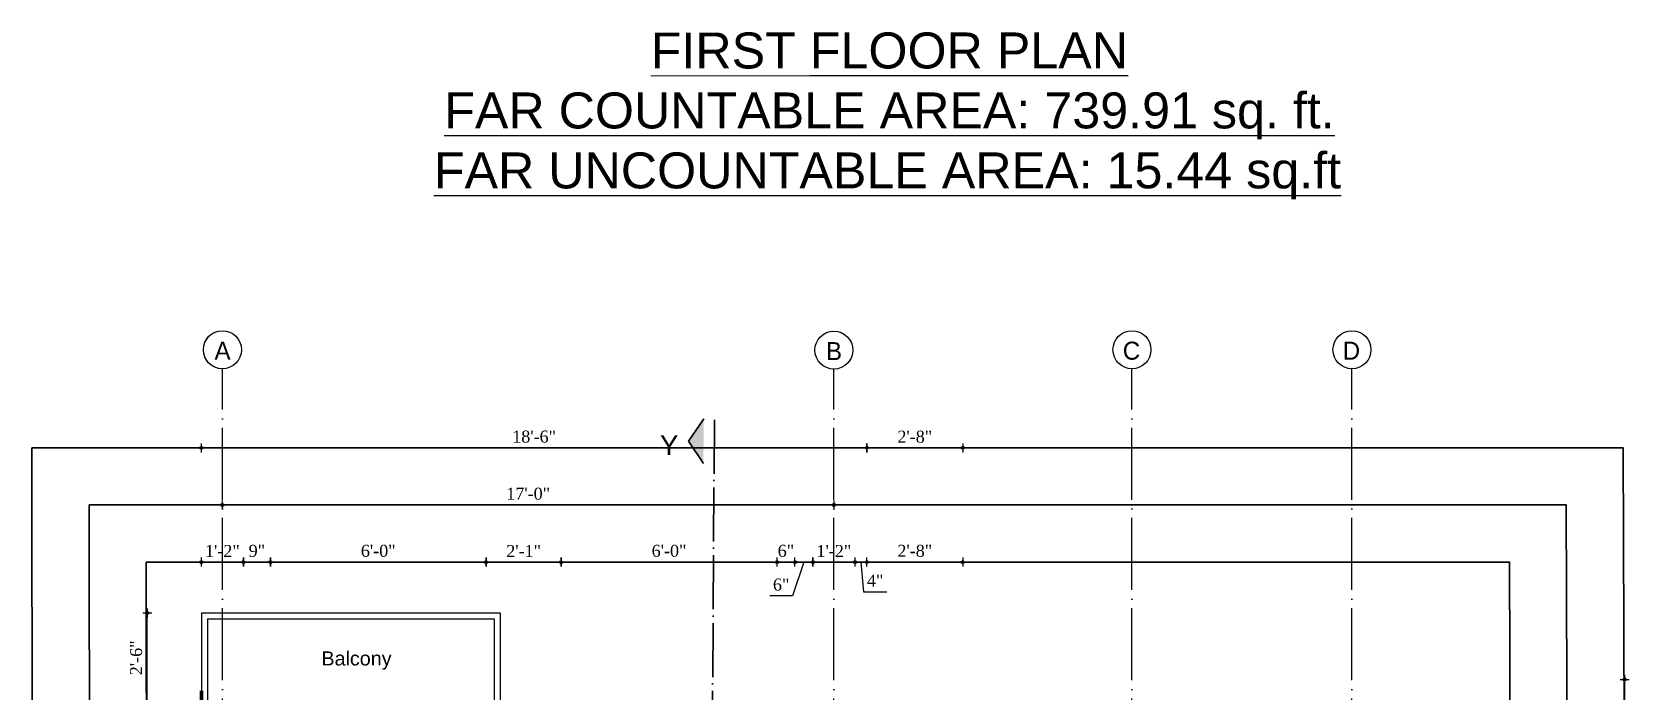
# Model space of a CAD drawing. Header units: inches. Extents: x 5914 to 162157, y -20538 to 282354.
# Drawn here: x 154613 to 155146, y -14843 to -14623 of the extents above; entities that cross this region are included whole.
import ezdxf

# ---------------------------------------------------------------- set-up
doc = ezdxf.new("R2010")
doc.units = ezdxf.units.IN
doc.header["$MEASUREMENT"] = 0
doc.header["$PDMODE"] = 99
doc.linetypes.add('ACAD_ISO04W100', pattern=[30, 24, -3, 0, -3])
for name, color, linetype, lineweight in [('CENTER  LINE RA', 10, 'ACAD_ISO04W100', 20), ('ELE2 RA', 130, 'Continuous', 20), ('elev 2', 20, 'Continuous', 25), ('Hatch', 254, 'Continuous', 9), ('HATCH RA', 8, 'Continuous', 5), ('Text', 7, 'Continuous', 18), ('TEXTLAYER', 7, 'Continuous', 18), ('WALL RA', 42, 'Continuous', 50)]:
    doc.layers.add(name, color=color, linetype=linetype, lineweight=lineweight)
doc.layers.add('Column & Beam', color=7, linetype='Continuous')
doc.layers.add('S-DIM', color=7, linetype='Continuous')
doc.styles.add('DIM', font='dutch.ttf')
doc.styles.get("Standard").update_dxf_attribs({"font": 'arial.ttf'})
doc.styles.add('titles', font='GOTHICB.TTF')
doc.dimstyles.new('Copy of DIM 8', dxfattribs={"dimtxt": 6.5, "dimasz": 1, "dimexe": 6, "dimexo": 18, "dimgap": 1.6875, "dimtad": 1, "dimdec": 0, "dimzin": 3, "dimdsep": 46, "dimlunit": 4, "dimtxsty": 'DIM', "dimblk": 'dot 2', "dimcen": 0.09375, "dimse1": 1, "dimse2": 1, "dimclrd": 1, "dimclre": 1, "dimclrt": 256, "dimadec": 0, "dimazin": 0, "dimtfac": 0.75, "dimtdec": 0, "dimtix": 1, "dimtmove": 1, "dimatfit": 3, "dimldrblk": 'DOT', "dimfxl": 1, "dimtolj": 1, "dimtzin": 0, "dimlwd": 9, "dimlwe": 9, "dimarcsym": 0})

# ---------------------------------------------------------------- blocks, each defined once
blk = doc.blocks.new('SS')
at = {"layer": 'TEXTLAYER', "ltscale": 5, "insert": (149043.02, -15118.13), "char_height": 12, "width": 394.9279, "attachment_point": 1, "rotation": 0.0057}
blk.add_mtext('\\pi119.19792;{\\LFIRST FLOOR PLAN \\P\\pi50.27977;FAR COUNTABLE AREA: 739.91 sq. ft.\\P\\pi46.82547;FAR UNCOUNTABLE AREA: 15.44 sq.ft}', dxfattribs=at)
blk = doc.blocks.new('dot1')
at = {"layer": 'Hatch'}
h = blk.add_hatch(color=256, dxfattribs=at)
edge = h.paths.add_edge_path()
edge.add_arc((0, 0), 1, 0, 360)
for p, q in [((3, 0), (-3, 0)), ((0, 3), (0, -3))]:
    blk.add_line(p, q, dxfattribs=at)
blk.add_circle((0, 0), 1, dxfattribs=at)
blk = doc.blocks.new('dot 2')
at = {"layer": 'Hatch', "xscale": 0.5, "yscale": 0.5, "zscale": 0.5}
blk.add_blockref('dot1', (0, 0), dxfattribs=at)
blk = doc.blocks.new('*D507')
at = {"layer": 'Defpoints', "color": 0, "transparency": 16777216}
for p in [(151158.71, -14684.99), (151144.71, -14727.94), (151158.71, -14727.94)]:
    blk.add_point(p, dxfattribs=at)
at = {"layer": 'S-DIM', "color": 1, "lineweight": 9, "transparency": 16777216}
blk.add_line((151145.71, -14684.99), (151157.71, -14684.99), dxfattribs=at)
at = {"layer": 'S-DIM', "color": 1, "lineweight": 9, "transparency": 16777216, "rotation": 180}
blk.add_blockref('dot 2', (151144.71, -14684.99), dxfattribs=at)
at = {"layer": 'S-DIM', "color": 1, "lineweight": 9, "transparency": 16777216}
blk.add_blockref('dot 2', (151158.71, -14684.99), dxfattribs=at)
at = {"layer": 'S-DIM', "transparency": 16777216, "insert": (151151.71, -14681.29), "char_height": 4, "attachment_point": 5, "style": 'DIM'}
blk.add_mtext('\\A1;1\'-2"', dxfattribs=at)
blk = doc.blocks.new('_Dot')
at = {"color": 0, "linetype": 'ByBlock', "lineweight": -2}
blk.add_line((-0.5, 0), (-1, 0), dxfattribs=at)
at = {"color": 0, "linetype": 'ByBlock', "const_width": 0.5}
blk.add_lwpolyline([(-0.25, 0, 1), (0.25, 0, 1)], format="xyb", close=True, dxfattribs=at)
blk = doc.blocks.new('*D508')
at = {"layer": 'Defpoints', "color": 0, "transparency": 16777216}
for p in [(151167.71, -14684.99), (151158.71, -14727.94), (151167.71, -14727.94)]:
    blk.add_point(p, dxfattribs=at)
at = {"layer": 'S-DIM', "color": 1, "lineweight": 9, "transparency": 16777216}
blk.add_line((151159.71, -14684.99), (151166.71, -14684.99), dxfattribs=at)
at = {"layer": 'S-DIM', "color": 1, "lineweight": 9, "transparency": 16777216, "rotation": 180}
blk.add_blockref('dot 2', (151158.71, -14684.99), dxfattribs=at)
at = {"layer": 'S-DIM', "color": 1, "lineweight": 9, "transparency": 16777216}
blk.add_blockref('dot 2', (151167.71, -14684.99), dxfattribs=at)
at = {"layer": 'S-DIM', "transparency": 16777216, "insert": (151163.21, -14681.26), "char_height": 4, "attachment_point": 5, "style": 'DIM'}
blk.add_mtext('\\A1;9"', dxfattribs=at)
blk = doc.blocks.new('*D509')
at = {"layer": 'Defpoints', "color": 0, "transparency": 16777216}
for p in [(151239.71, -14684.99), (151167.71, -14727.94), (151239.71, -14727.94)]:
    blk.add_point(p, dxfattribs=at)
at = {"layer": 'S-DIM', "color": 1, "lineweight": 9, "transparency": 16777216}
blk.add_line((151168.71, -14684.99), (151238.71, -14684.99), dxfattribs=at)
at = {"layer": 'S-DIM', "color": 1, "lineweight": 9, "transparency": 16777216, "rotation": 180}
blk.add_blockref('dot 2', (151167.71, -14684.99), dxfattribs=at)
at = {"layer": 'S-DIM', "color": 1, "lineweight": 9, "transparency": 16777216}
blk.add_blockref('dot 2', (151239.71, -14684.99), dxfattribs=at)
at = {"layer": 'S-DIM', "transparency": 16777216, "insert": (151203.71, -14681.26), "char_height": 4, "attachment_point": 5, "style": 'DIM'}
blk.add_mtext('\\A1;6\'-0"', dxfattribs=at)
blk = doc.blocks.new('*D479')
at = {"layer": 'Defpoints', "color": 0, "transparency": 16777216}
for p in [(151264.75, -14684.99), (151239.71, -14727.94), (151264.75, -14727.94)]:
    blk.add_point(p, dxfattribs=at)
at = {"layer": 'S-DIM', "color": 1, "lineweight": 9, "transparency": 16777216}
blk.add_line((151240.71, -14684.99), (151263.75, -14684.99), dxfattribs=at)
at = {"layer": 'S-DIM', "color": 1, "lineweight": 9, "transparency": 16777216, "rotation": 180}
blk.add_blockref('dot 2', (151239.71, -14684.99), dxfattribs=at)
at = {"layer": 'S-DIM', "color": 1, "lineweight": 9, "transparency": 16777216}
blk.add_blockref('dot 2', (151264.75, -14684.99), dxfattribs=at)
at = {"layer": 'S-DIM', "transparency": 16777216, "insert": (151252.23, -14681.29), "char_height": 4, "attachment_point": 5, "style": 'DIM'}
blk.add_mtext('\\A1;2\'-1"', dxfattribs=at)
blk = doc.blocks.new('*D480')
at = {"layer": 'Defpoints', "color": 0, "transparency": 16777216}
for p in [(151336.75, -14684.99), (151264.75, -14727.94), (151336.75, -14727.94)]:
    blk.add_point(p, dxfattribs=at)
at = {"layer": 'S-DIM', "color": 1, "lineweight": 9, "transparency": 16777216}
blk.add_line((151265.75, -14684.99), (151335.75, -14684.99), dxfattribs=at)
at = {"layer": 'S-DIM', "color": 1, "lineweight": 9, "transparency": 16777216, "rotation": 180}
blk.add_blockref('dot 2', (151264.75, -14684.99), dxfattribs=at)
at = {"layer": 'S-DIM', "color": 1, "lineweight": 9, "transparency": 16777216}
blk.add_blockref('dot 2', (151336.75, -14684.99), dxfattribs=at)
at = {"layer": 'S-DIM', "transparency": 16777216, "insert": (151300.75, -14681.26), "char_height": 4, "attachment_point": 5, "style": 'DIM'}
blk.add_mtext('\\A1;6\'-0"', dxfattribs=at)
blk = doc.blocks.new('*D481')
at = {"layer": 'Defpoints', "color": 0, "transparency": 16777216}
for p in [(151342.75, -14684.99), (151336.75, -14727.94), (151342.75, -14727.94)]:
    blk.add_point(p, dxfattribs=at)
at = {"layer": 'S-DIM', "color": 1, "lineweight": 9, "transparency": 16777216}
for p, q in [((151335.75, -14684.99), (151334.75, -14684.99)), ((151336.75, -14684.99), (151342.75, -14684.99)), ((151343.75, -14684.99), (151344.75, -14684.99))]:
    blk.add_line(p, q, dxfattribs=at)
blk.add_blockref('dot 2', (151336.75, -14684.99), dxfattribs=at)
at = {"layer": 'S-DIM', "color": 1, "lineweight": 9, "transparency": 16777216, "rotation": 180}
blk.add_blockref('dot 2', (151342.75, -14684.99), dxfattribs=at)
at = {"layer": 'S-DIM', "transparency": 16777216, "insert": (151339.75, -14681.26), "char_height": 4, "attachment_point": 5, "style": 'DIM'}
blk.add_mtext('\\A1;6"', dxfattribs=at)
blk = doc.blocks.new('*D482')
at = {"layer": 'Defpoints', "color": 0, "transparency": 16777216}
for p in [(151348.75, -14684.99), (151342.75, -14727.94), (151348.75, -14727.94)]:
    blk.add_point(p, dxfattribs=at)
at = {"layer": 'S-DIM', "color": 1, "lineweight": 9, "transparency": 16777216}
for p, q in [((151345.75, -14684.99), (151341.98, -14696.24)), ((151343.75, -14684.99), (151347.75, -14684.99)), ((151341.98, -14696.24), (151334.33, -14696.24))]:
    blk.add_line(p, q, dxfattribs=at)
at = {"layer": 'S-DIM', "color": 1, "lineweight": 9, "transparency": 16777216, "rotation": 180}
blk.add_blockref('dot 2', (151342.75, -14684.99), dxfattribs=at)
at = {"layer": 'S-DIM', "color": 1, "lineweight": 9, "transparency": 16777216}
blk.add_blockref('dot 2', (151348.75, -14684.99), dxfattribs=at)
at = {"layer": 'S-DIM', "transparency": 16777216, "insert": (151338.16, -14692.52), "char_height": 4, "attachment_point": 5, "style": 'DIM'}
blk.add_mtext('\\A1;6"', dxfattribs=at)
blk = doc.blocks.new('*D483')
at = {"layer": 'Defpoints', "color": 0, "transparency": 16777216}
for p in [(151362.75, -14684.99), (151348.75, -14727.94), (151362.75, -14727.94)]:
    blk.add_point(p, dxfattribs=at)
at = {"layer": 'S-DIM', "color": 1, "lineweight": 9, "transparency": 16777216}
blk.add_line((151349.75, -14684.99), (151361.75, -14684.99), dxfattribs=at)
at = {"layer": 'S-DIM', "color": 1, "lineweight": 9, "transparency": 16777216, "rotation": 180}
blk.add_blockref('dot 2', (151348.75, -14684.99), dxfattribs=at)
at = {"layer": 'S-DIM', "color": 1, "lineweight": 9, "transparency": 16777216}
blk.add_blockref('dot 2', (151362.75, -14684.99), dxfattribs=at)
at = {"layer": 'S-DIM', "transparency": 16777216, "insert": (151355.75, -14681.29), "char_height": 4, "attachment_point": 5, "style": 'DIM'}
blk.add_mtext('\\A1;1\'-2"', dxfattribs=at)
blk = doc.blocks.new('*D484')
at = {"layer": 'Defpoints', "color": 0, "transparency": 16777216}
for p in [(151366.75, -14684.99), (151366.75, -14724.11), (151362.75, -14727.94)]:
    blk.add_point(p, dxfattribs=at)
at = {"layer": 'S-DIM', "color": 1, "lineweight": 9, "transparency": 16777216}
for p, q in [((151361.75, -14684.99), (151360.75, -14684.99)), ((151362.75, -14684.99), (151366.75, -14684.99)), ((151362.75, -14684.99), (151366.75, -14684.99)), ((151364.75, -14684.99), (151365.65, -14694.86)), ((151367.75, -14684.99), (151368.75, -14684.99)), ((151365.65, -14694.86), (151373.39, -14694.86))]:
    blk.add_line(p, q, dxfattribs=at)
blk.add_blockref('dot 2', (151362.75, -14684.99), dxfattribs=at)
at = {"layer": 'S-DIM', "color": 1, "lineweight": 9, "transparency": 16777216, "rotation": 180}
blk.add_blockref('dot 2', (151366.75, -14684.99), dxfattribs=at)
at = {"layer": 'S-DIM', "transparency": 16777216, "insert": (151369.52, -14691.17), "char_height": 4, "attachment_point": 5, "style": 'DIM'}
blk.add_mtext('\\A1;4"', dxfattribs=at)
blk = doc.blocks.new('*D485')
at = {"layer": 'Defpoints', "color": 0, "transparency": 16777216}
for p in [(151398.75, -14684.99), (151366.75, -14724.11), (151398.75, -14767.08)]:
    blk.add_point(p, dxfattribs=at)
at = {"layer": 'S-DIM', "color": 1, "lineweight": 9, "transparency": 16777216}
blk.add_line((151367.75, -14684.99), (151397.75, -14684.99), dxfattribs=at)
at = {"layer": 'S-DIM', "color": 1, "lineweight": 9, "transparency": 16777216, "rotation": 180}
blk.add_blockref('dot 2', (151366.75, -14684.99), dxfattribs=at)
at = {"layer": 'S-DIM', "color": 1, "lineweight": 9, "transparency": 16777216}
blk.add_blockref('dot 2', (151398.75, -14684.99), dxfattribs=at)
at = {"layer": 'S-DIM', "transparency": 16777216, "insert": (151382.75, -14681.26), "char_height": 4, "attachment_point": 5, "style": 'DIM'}
blk.add_mtext('\\A1;2\'-8"', dxfattribs=at)
blk = doc.blocks.new('*D486')
at = {"layer": 'Defpoints', "color": 0, "transparency": 16777216}
for p in [(151355.75, -14665.94), (151151.74, -14734.94), (151355.75, -14738.94)]:
    blk.add_point(p, dxfattribs=at)
at = {"layer": 'S-DIM', "color": 1, "lineweight": 9, "transparency": 16777216}
blk.add_line((151152.74, -14665.94), (151354.75, -14665.94), dxfattribs=at)
at = {"layer": 'S-DIM', "color": 1, "lineweight": 9, "transparency": 16777216, "rotation": 180}
blk.add_blockref('dot 2', (151151.74, -14665.94), dxfattribs=at)
at = {"layer": 'S-DIM', "color": 1, "lineweight": 9, "transparency": 16777216}
blk.add_blockref('dot 2', (151355.75, -14665.94), dxfattribs=at)
at = {"layer": 'S-DIM', "transparency": 16777216, "insert": (151253.75, -14662.19), "char_height": 4, "attachment_point": 5, "style": 'DIM'}
blk.add_mtext('\\A1;17\'-0"', dxfattribs=at)
blk = doc.blocks.new('*D487')
at = {"layer": 'Defpoints', "color": 0, "transparency": 16777216}
for p in [(151366.75, -14646.88), (151144.71, -14726.88), (151366.75, -14726.88)]:
    blk.add_point(p, dxfattribs=at)
at = {"layer": 'S-DIM', "color": 1, "lineweight": 9, "transparency": 16777216}
blk.add_line((151145.71, -14646.88), (151365.75, -14646.88), dxfattribs=at)
at = {"layer": 'S-DIM', "color": 1, "lineweight": 9, "transparency": 16777216, "rotation": 180}
blk.add_blockref('dot 2', (151144.71, -14646.88), dxfattribs=at)
at = {"layer": 'S-DIM', "color": 1, "lineweight": 9, "transparency": 16777216}
blk.add_blockref('dot 2', (151366.75, -14646.88), dxfattribs=at)
at = {"layer": 'S-DIM', "transparency": 16777216, "insert": (151255.73, -14643.14), "char_height": 4, "attachment_point": 5, "style": 'DIM'}
blk.add_mtext('\\A1;18\'-6"', dxfattribs=at)
blk = doc.blocks.new('*D416')
at = {"layer": 'Defpoints', "color": 0, "transparency": 16777216}
for p in [(151398.75, -14646.9), (151366.75, -14771.08), (151398.75, -14771.08)]:
    blk.add_point(p, dxfattribs=at)
at = {"layer": 'S-DIM', "color": 1, "lineweight": 9, "transparency": 16777216}
blk.add_line((151367.75, -14646.9), (151397.75, -14646.9), dxfattribs=at)
at = {"layer": 'S-DIM', "color": 1, "lineweight": 9, "transparency": 16777216, "rotation": 180}
blk.add_blockref('dot 2', (151366.75, -14646.9), dxfattribs=at)
at = {"layer": 'S-DIM', "color": 1, "lineweight": 9, "transparency": 16777216}
blk.add_blockref('dot 2', (151398.75, -14646.9), dxfattribs=at)
at = {"layer": 'S-DIM', "transparency": 16777216, "insert": (151382.75, -14643.17), "char_height": 4, "attachment_point": 5, "style": 'DIM'}
blk.add_mtext('\\A1;2\'-8"', dxfattribs=at)
blk = doc.blocks.new('*D492')
at = {"layer": 'Defpoints', "color": 0, "transparency": 16777216}
for p in [(151365.84, -14724.11), (151365.84, -14771.08), (151619.59, -14771.08)]:
    blk.add_point(p, dxfattribs=at)
at = {"layer": 'S-DIM', "color": 1, "lineweight": 9, "transparency": 16777216}
blk.add_line((151619.59, -14725.11), (151619.59, -14770.08), dxfattribs=at)
for p, rotation in [((151619.59, -14724.11), 90), ((151619.59, -14771.08), 270)]:
    blk.add_blockref('dot 2', p, dxfattribs=dict(at, rotation=rotation))
at = {"layer": 'S-DIM', "transparency": 16777216, "insert": (151615.85, -14747.59), "char_height": 4, "attachment_point": 5, "rotation": 90, "style": 'DIM'}
blk.add_mtext('\\A1;3\'-11"', dxfattribs=at)
blk = doc.blocks.new('*D417')
at = {"layer": 'Defpoints', "color": 0, "transparency": 16777216}
for p in [(151126.66, -14701.94), (151144.71, -14701.94), (151144.71, -14731.94)]:
    blk.add_point(p, dxfattribs=at)
at = {"layer": 'S-DIM', "color": 1, "lineweight": 9, "transparency": 16777216}
blk.add_line((151126.66, -14730.94), (151126.66, -14702.94), dxfattribs=at)
for p, rotation in [((151126.66, -14701.94), 90), ((151126.66, -14731.94), 270)]:
    blk.add_blockref('dot 2', p, dxfattribs=dict(at, rotation=rotation))
at = {"layer": 'S-DIM', "transparency": 16777216, "insert": (151122.93, -14716.94), "char_height": 4, "attachment_point": 5, "rotation": 90, "style": 'DIM'}
blk.add_mtext('\\A1;2\'-6"', dxfattribs=at)
blk = doc.blocks.new('griid')
at = {"layer": 'CENTER  LINE RA', "linetype": 'ACAD_ISO04W100'}
for p, q in [((149708.18, -15085.57), (149708.19, -14620.49)), ((149912.22, -15085.57), (149912.22, -14620.62)), ((150011.7, -15085.57), (150011.7, -14620.49)), ((150085.1, -15085.57), (150085.1, -14620.49)), ((149663.18, -14738.94), (150150.1, -14738.94)), ((150162.79, -14738.94), (150162.79, -14738.94)), ((149663.18, -14778.08), (150150.1, -14778.08)), ((150162.79, -14778.08), (150162.79, -14778.08)), ((149663.18, -14850.87), (150150.1, -14850.87)), ((150162.79, -14850.87), (150162.79, -14850.87)), ((149663.18, -15016.57), (150150.1, -15016.57)), ((150162.79, -15016.57), (150162.79, -15016.57))]:
    blk.add_line(p, q, dxfattribs=at)
at = {"layer": 'Text'}
for centre in [(149708.19, -14614.14), (149708.18, -14614.14), (149708.19, -14614.14), (149912.22, -14614.28), (149912.22, -14614.28), (149912.22, -14614.28), (150011.7, -14614.14), (150011.69, -14614.14), (150011.7, -14614.14), (150085.1, -14614.14), (150085.1, -14614.14), (150085.1, -14614.14), (149656.84, -14738.94), (149656.84, -14738.94), (149656.84, -14738.94), (150156.45, -14738.94), (150156.44, -14738.94), (150156.45, -14738.94), (149656.84, -14778.08), (149656.84, -14778.08), (149656.84, -14778.08), (150156.45, -14778.08), (150156.44, -14778.08), (150156.45, -14778.08), (149656.84, -14850.87), (149656.84, -14850.87), (149656.84, -14850.87), (150156.45, -14850.87), (150156.44, -14850.87), (150156.45, -14850.87), (149656.84, -15016.57), (149656.84, -15016.57), (149656.84, -15016.57), (150156.45, -15016.57), (150156.44, -15016.57), (150156.45, -15016.57), (149708.18, -15091.92), (149708.18, -15091.92), (149708.18, -15091.92), (149912.22, -15091.92), (149912.22, -15091.92), (149912.22, -15091.92), (150011.7, -15091.92), (150011.69, -15091.92), (150011.7, -15091.92), (150085.1, -15091.92), (150085.1, -15091.92), (150085.1, -15091.92)]:
    blk.add_circle(centre, 6.34, dxfattribs=at)
at = {"layer": 'Text', "char_height": 6, "width": 68.6783, "attachment_point": 3, "rotation": 0.0035, "style": 'titles'}
for s, insert in [('{\\fStylus BT|b0|i0|c0|p34;A}', (149710.91, -14611.46)), ('{\\fStylus BT|b0|i0|c0|p34;B}', (149914.95, -14611.6)), ('{\\fStylus BT|b0|i0|c0|p34;C}', (150014.42, -14611.46)), ('{\\fStylus BT|b0|i0|c0|p34;D}', (150087.82, -14611.46)), ('{\\fStylus BT|b0|i0|c0|p34;4}', (149659.56, -14736.26)), ('{\\fStylus BT|b0|i0|c0|p34;4}', (150159.17, -14736.26)), ('{\\fStylus BT|b0|i0|c0|p34;3}', (149659.56, -14775.4)), ('{\\fStylus BT|b0|i0|c0|p34;3}', (150159.17, -14775.4)), ('{\\fStylus BT|b0|i0|c0|p34;2}', (149659.56, -14848.19)), ('{\\fStylus BT|b0|i0|c0|p34;2}', (150159.17, -14848.19)), ('{\\fStylus BT|b0|i0|c0|p34;1}', (149656.79, -15013.86)), ('{\\fStylus BT|b0|i0|c0|p34;1}', (150156.51, -15013.77)), ('{\\fStylus BT|b0|i0|c0|p34;A}', (149710.91, -15089.24)), ('{\\fStylus BT|b0|i0|c0|p34;B}', (149914.94, -15089.24)), ('{\\fStylus BT|b0|i0|c0|p34;C}', (150014.42, -15089.24)), ('{\\fStylus BT|b0|i0|c0|p34;D}', (150087.82, -15089.24))]:
    blk.add_mtext(s, dxfattribs=dict(at, insert=insert))
blk = doc.blocks.new('BIUD')
at = {"layer": 'Column & Beam'}
h = blk.add_hatch(color=256, dxfattribs=at)
h.dxf.hatch_style = 1
h.paths.add_polyline_path([(154227.37, -14155.81), (154227.47, -14140.87), (154222.36, -14148.3)])
h = blk.add_hatch(color=256, dxfattribs=at)
h.dxf.hatch_style = 1
h.paths.add_polyline_path([(154222.46, -14605.46), (154222.56, -14590.52), (154217.46, -14597.95)])
at = {"layer": 'elev 2'}
for p, q in [((154222.36, -14148.3), (154227.47, -14140.87)), ((154222.36, -14148.3), (154227.37, -14155.81)), ((154217.46, -14597.95), (154222.56, -14590.52)), ((154222.56, -14590.52), (154222.46, -14605.46)), ((154217.46, -14597.95), (154222.46, -14605.46))]:
    blk.add_line(p, q, dxfattribs=at)
at = {"layer": 'elev 2', "linetype": 'ACAD_ISO04W100', "ltscale": 0.75}
blk.add_line((154231.03, -14141.23), (154227.94, -14605.58), dxfattribs=at)
at = {"layer": 'Text', "char_height": 6.57, "attachment_point": 1, "rotation": 359.6191}
for insert in [(154212.88, -14146.4), (154207.97, -14596.06)]:
    blk.add_mtext_dynamic_manual_height_columns('Y', width=6.5733, gutter_width=32.87, heights=[0], dxfattribs=dict(at, insert=insert))
blk = doc.blocks.new('JD')
at = {"layer": 'Defpoints'}
for points in [[(151088.16, -14646.88), (151463.43, -14646.88), (151619.14, -14646.88), (151620.68, -15072.33), (151088.62, -15071.6)], [(151107.23, -14665.94), (151463.43, -14665.94), (151600.16, -14665.94), (151601.55, -15053.25), (151107.65, -15052.58)], [(151126.31, -14684.99), (151463.43, -14684.99), (151581.17, -14684.99), (151582.43, -15034.17), (151126.68, -15033.55)]]:
    blk.add_lwpolyline(points, close=True, dxfattribs=at)
at = {"layer": 'ELE2 RA'}
for p, q in [((151144.71, -14701.94), (151244.35, -14701.94)), ((151144.71, -14701.94), (151144.71, -14731.94)), ((151244.35, -14701.94), (151244.35, -14731.94)), ((151146.71, -14703.94), (151242.35, -14703.94)), ((151146.71, -14703.94), (151146.71, -14731.94)), ((151242.35, -14703.94), (151242.35, -14731.94))]:
    blk.add_line(p, q, dxfattribs=at)
at = {"layer": 'WALL RA'}
blk.add_line((151144.71, -14727.94), (151144.71, -15023.57), dxfattribs=at)
blk.add_blockref('griid', (1443.53, 0))
at = {"insert": (151184.75, -14714.77), "char_height": 4.711, "attachment_point": 1}
blk.add_mtext_dynamic_manual_height_columns('Balcony', width=45.2655, gutter_width=23.55, heights=[0], dxfattribs=at)
at = {"layer": 'S-DIM'}
for base, p1, p2, picture, middle in [((151366.75, -14646.88), (151144.71, -14726.88), (151366.75, -14726.88), '*D487', (151255.73, -14643.14)), ((151398.75, -14646.9), (151366.75, -14771.08), (151398.75, -14771.08), '*D416', (151382.75, -14643.17)), ((151355.75, -14665.94), (151151.74, -14734.94), (151355.75, -14738.94), '*D486', (151253.75, -14662.19)), ((151158.71, -14684.99), (151144.71, -14727.94), (151158.71, -14727.94), '*D507', (151151.71, -14681.29)), ((151167.71, -14684.99), (151158.71, -14727.94), (151167.71, -14727.94), '*D508', (151163.21, -14681.26)), ((151239.71, -14684.99), (151167.71, -14727.94), (151239.71, -14727.94), '*D509', (151203.71, -14681.26)), ((151264.75, -14684.99), (151239.71, -14727.94), (151264.75, -14727.94), '*D479', (151252.23, -14681.29)), ((151336.75, -14684.99), (151264.75, -14727.94), (151336.75, -14727.94), '*D480', (151300.75, -14681.26)), ((151342.75, -14684.99), (151336.75, -14727.94), (151342.75, -14727.94), '*D481', (151339.75, -14681.26)), ((151362.75, -14684.99), (151348.75, -14727.94), (151362.75, -14727.94), '*D483', (151355.75, -14681.29)), ((151398.75, -14684.99), (151366.75, -14724.11), (151398.75, -14767.08), '*D485', (151382.75, -14681.26))]:
    dim = blk.add_linear_dim(base=base, p1=p1, p2=p2, dimstyle='Copy of DIM 8', dxfattribs=at)
    dim.commit()
    dim.dimension.update_dxf_attribs({"geometry": picture, "text_midpoint": middle})
for base, p1, p2, picture, middle in [((151348.75, -14684.99), (151342.75, -14727.94), (151348.75, -14727.94), '*D482', (151340.3, -14696.24)), ((151366.75, -14684.99), (151362.75, -14727.94), (151366.75, -14724.11), '*D484', (151367.34, -14694.86))]:
    dim = blk.add_linear_dim(base=base, p1=p1, p2=p2, dimstyle='Copy of DIM 8', dxfattribs=at)
    dim.commit()
    dim.dimension.update_dxf_attribs({"geometry": picture, "text_midpoint": middle, "dimtype": 160})
for base, p1, p2, picture, middle in [((151126.66, -14701.94), (151144.71, -14731.94), (151144.71, -14701.94), '*D417', (151122.93, -14716.94)), ((151619.59, -14771.08), (151365.84, -14724.11), (151365.84, -14771.08), '*D492', (151615.85, -14747.59))]:
    dim = blk.add_linear_dim(base=base, p1=p1, p2=p2, angle=90, dimstyle='Copy of DIM 8', dxfattribs=at)
    dim.commit()
    dim.dimension.update_dxf_attribs({"geometry": picture, "text_midpoint": middle})

msp = doc.modelspace()

# ---------------------------------------------------------------- block references
at = {"layer": 'HATCH RA'}
for name, p in [('SS', (5656.92, 495.3)), ('JD', (3524.5, -114.51)), ('BIUD', (609.35, -610.81))]:
    msp.add_blockref(name, p, dxfattribs=at)

doc.saveas('drawing.dxf')
